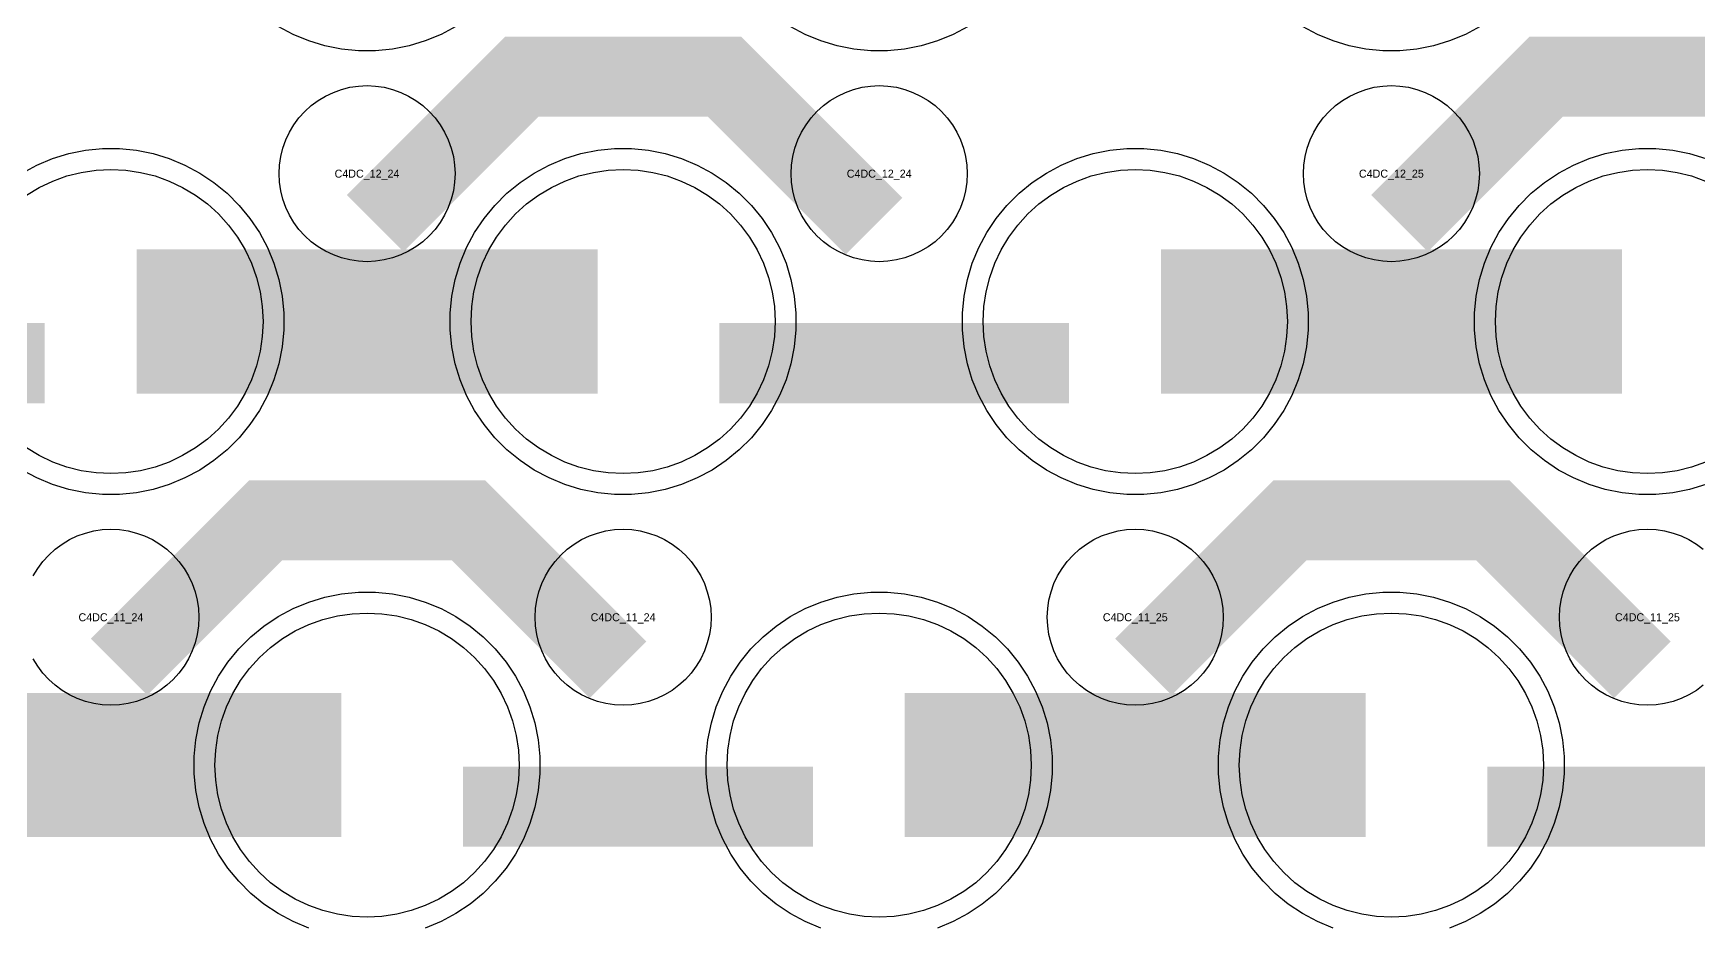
# Model space of a CAD drawing. Extents: x -11880 to 11880, y -14992 to 14992.
# Drawn here: x -4344 to -3824, y -13365 to -13087 of the extents above; entities that cross this region are included whole.
import ezdxf
from ezdxf.enums import TextEntityAlignment as Align

# ---------------------------------------------------------------- set-up
doc = ezdxf.new("R2010")
doc.units = 0
doc.header["$MEASUREMENT"] = 0
for name, color, linetype in [('GDS_775_DT_237', 138, 'CONTINUOUS'), ('RDL1_FS', 34, 'CONTINUOUS'), ('RDL_BS', 160, 'CONTINUOUS')]:
    doc.layers.add(name, color=color, linetype=linetype)

msp = doc.modelspace()

# ---------------------------------------------------------------- linework, layer by layer
at = {"layer": 'RDL1_FS'}
for points in [[(-4346.395, -13137.293), (-4342.395, -13134.895), (-4338.181, -13132.903), (-4333.791, -13131.331), (-4329.268, -13130.199), (-4324.657, -13129.515), (-4320, -13129.286), (-4315.343, -13129.515), (-4310.732, -13130.199), (-4306.209, -13131.331), (-4301.819, -13132.903), (-4297.605, -13134.895), (-4293.605, -13137.293), (-4289.86, -13140.071), (-4286.406, -13143.201), (-4283.276, -13146.655), (-4280.498, -13150.4), (-4278.1, -13154.4), (-4276.108, -13158.614), (-4274.536, -13163.004), (-4273.404, -13167.527), (-4272.72, -13172.138), (-4272.491, -13176.795), (-4272.72, -13181.452), (-4273.404, -13186.063), (-4274.536, -13190.586), (-4276.108, -13194.976), (-4278.1, -13199.19), (-4280.498, -13203.19), (-4283.276, -13206.935), (-4286.406, -13210.389), (-4289.86, -13213.519), (-4293.605, -13216.297), (-4297.605, -13218.695), (-4301.819, -13220.687), (-4306.209, -13222.259), (-4310.732, -13223.391), (-4315.343, -13224.075), (-4320, -13224.304), (-4324.657, -13224.075), (-4329.268, -13223.391), (-4333.791, -13222.259), (-4338.181, -13220.687), (-4342.395, -13218.695), (-4346.395, -13216.297)], [(-3821.819, -13220.687), (-3826.209, -13222.259), (-3830.732, -13223.391), (-3835.343, -13224.075), (-3840, -13224.304), (-3844.657, -13224.075), (-3849.268, -13223.391), (-3853.791, -13222.259), (-3858.181, -13220.687), (-3862.395, -13218.695), (-3866.395, -13216.297), (-3870.14, -13213.519), (-3873.594, -13210.389), (-3876.724, -13206.935), (-3879.502, -13203.19), (-3881.9, -13199.19), (-3883.892, -13194.976), (-3885.464, -13190.586), (-3886.596, -13186.063), (-3887.28, -13181.452), (-3887.509, -13176.795), (-3887.28, -13172.138), (-3886.596, -13167.527), (-3885.464, -13163.004), (-3883.892, -13158.614), (-3881.9, -13154.4), (-3879.502, -13150.4), (-3876.724, -13146.655), (-3873.594, -13143.201), (-3870.14, -13140.071), (-3866.395, -13137.293), (-3862.395, -13134.895), (-3858.181, -13132.903), (-3853.791, -13131.331), (-3849.268, -13130.199), (-3844.657, -13129.515), (-3840, -13129.286), (-3835.343, -13129.515), (-3830.732, -13130.199), (-3826.209, -13131.331), (-3821.819, -13132.903)]]:
    msp.add_lwpolyline(points, dxfattribs=at)
for points in [[(-4160, -13224.304), (-4164.657, -13224.075), (-4169.268, -13223.391), (-4173.791, -13222.259), (-4178.181, -13220.687), (-4182.395, -13218.695), (-4186.395, -13216.297), (-4190.14, -13213.519), (-4193.594, -13210.389), (-4196.724, -13206.935), (-4199.502, -13203.19), (-4201.9, -13199.19), (-4203.892, -13194.976), (-4205.464, -13190.586), (-4206.596, -13186.063), (-4207.28, -13181.452), (-4207.509, -13176.795), (-4207.28, -13172.138), (-4206.596, -13167.527), (-4205.464, -13163.004), (-4203.892, -13158.614), (-4201.9, -13154.4), (-4199.502, -13150.4), (-4196.724, -13146.655), (-4193.594, -13143.201), (-4190.14, -13140.071), (-4186.395, -13137.293), (-4182.395, -13134.895), (-4178.181, -13132.903), (-4173.791, -13131.331), (-4169.268, -13130.199), (-4164.657, -13129.515), (-4160, -13129.286), (-4155.343, -13129.515), (-4150.732, -13130.199), (-4146.209, -13131.331), (-4141.819, -13132.903), (-4137.605, -13134.895), (-4133.605, -13137.293), (-4129.86, -13140.071), (-4126.406, -13143.201), (-4123.276, -13146.655), (-4120.498, -13150.4), (-4118.1, -13154.4), (-4116.108, -13158.614), (-4114.536, -13163.004), (-4113.404, -13167.527), (-4112.72, -13172.138), (-4112.491, -13176.795), (-4112.72, -13181.452), (-4113.404, -13186.063), (-4114.536, -13190.586), (-4116.108, -13194.976), (-4118.1, -13199.19), (-4120.498, -13203.19), (-4123.276, -13206.935), (-4126.406, -13210.389), (-4129.86, -13213.519), (-4133.605, -13216.297), (-4137.605, -13218.695), (-4141.819, -13220.687), (-4146.209, -13222.259), (-4150.732, -13223.391), (-4155.343, -13224.075)], [(-4000, -13224.304), (-4004.657, -13224.075), (-4009.268, -13223.391), (-4013.791, -13222.259), (-4018.181, -13220.687), (-4022.395, -13218.695), (-4026.395, -13216.297), (-4030.14, -13213.519), (-4033.594, -13210.389), (-4036.724, -13206.935), (-4039.502, -13203.19), (-4041.9, -13199.19), (-4043.892, -13194.976), (-4045.464, -13190.586), (-4046.596, -13186.063), (-4047.28, -13181.452), (-4047.509, -13176.795), (-4047.28, -13172.138), (-4046.596, -13167.527), (-4045.464, -13163.004), (-4043.892, -13158.614), (-4041.9, -13154.4), (-4039.502, -13150.4), (-4036.724, -13146.655), (-4033.594, -13143.201), (-4030.14, -13140.071), (-4026.395, -13137.293), (-4022.395, -13134.895), (-4018.181, -13132.903), (-4013.791, -13131.331), (-4009.268, -13130.199), (-4004.657, -13129.515), (-4000, -13129.286), (-3995.343, -13129.515), (-3990.732, -13130.199), (-3986.209, -13131.331), (-3981.819, -13132.903), (-3977.605, -13134.895), (-3973.605, -13137.293), (-3969.86, -13140.071), (-3966.406, -13143.201), (-3963.276, -13146.655), (-3960.498, -13150.4), (-3958.1, -13154.4), (-3956.108, -13158.614), (-3954.536, -13163.004), (-3953.404, -13167.527), (-3952.72, -13172.138), (-3952.491, -13176.795), (-3952.72, -13181.452), (-3953.404, -13186.063), (-3954.536, -13190.586), (-3956.108, -13194.976), (-3958.1, -13199.19), (-3960.498, -13203.19), (-3963.276, -13206.935), (-3966.406, -13210.389), (-3969.86, -13213.519), (-3973.605, -13216.297), (-3977.605, -13218.695), (-3981.819, -13220.687), (-3986.209, -13222.259), (-3990.732, -13223.391), (-3995.343, -13224.075)], [(-4240, -13362.869), (-4244.657, -13362.64), (-4249.268, -13361.956), (-4253.791, -13360.824), (-4258.181, -13359.252), (-4262.395, -13357.26), (-4266.395, -13354.862), (-4270.14, -13352.084), (-4273.594, -13348.954), (-4276.724, -13345.5), (-4279.502, -13341.755), (-4281.9, -13337.755), (-4283.892, -13333.541), (-4285.464, -13329.151), (-4286.596, -13324.628), (-4287.28, -13320.017), (-4287.509, -13315.36), (-4287.28, -13310.703), (-4286.596, -13306.092), (-4285.464, -13301.569), (-4283.892, -13297.179), (-4281.9, -13292.965), (-4279.502, -13288.965), (-4276.724, -13285.22), (-4273.594, -13281.766), (-4270.14, -13278.636), (-4266.395, -13275.858), (-4262.395, -13273.46), (-4258.181, -13271.468), (-4253.791, -13269.896), (-4249.268, -13268.764), (-4244.657, -13268.08), (-4240, -13267.851), (-4235.343, -13268.08), (-4230.732, -13268.764), (-4226.209, -13269.896), (-4221.819, -13271.468), (-4217.605, -13273.46), (-4213.605, -13275.858), (-4209.86, -13278.636), (-4206.406, -13281.766), (-4203.276, -13285.22), (-4200.498, -13288.965), (-4198.1, -13292.965), (-4196.108, -13297.179), (-4194.536, -13301.569), (-4193.404, -13306.092), (-4192.72, -13310.703), (-4192.491, -13315.36), (-4192.72, -13320.017), (-4193.404, -13324.628), (-4194.536, -13329.151), (-4196.108, -13333.541), (-4198.1, -13337.755), (-4200.498, -13341.755), (-4203.276, -13345.5), (-4206.406, -13348.954), (-4209.86, -13352.084), (-4213.605, -13354.862), (-4217.605, -13357.26), (-4221.819, -13359.252), (-4226.209, -13360.824), (-4230.732, -13361.956), (-4235.343, -13362.64)], [(-4080, -13362.869), (-4084.657, -13362.64), (-4089.268, -13361.956), (-4093.791, -13360.824), (-4098.181, -13359.252), (-4102.395, -13357.26), (-4106.395, -13354.862), (-4110.14, -13352.084), (-4113.594, -13348.954), (-4116.724, -13345.5), (-4119.502, -13341.755), (-4121.9, -13337.755), (-4123.892, -13333.541), (-4125.464, -13329.151), (-4126.596, -13324.628), (-4127.28, -13320.017), (-4127.509, -13315.36), (-4127.28, -13310.703), (-4126.596, -13306.092), (-4125.464, -13301.569), (-4123.892, -13297.179), (-4121.9, -13292.965), (-4119.502, -13288.965), (-4116.724, -13285.22), (-4113.594, -13281.766), (-4110.14, -13278.636), (-4106.395, -13275.858), (-4102.395, -13273.46), (-4098.181, -13271.468), (-4093.791, -13269.896), (-4089.268, -13268.764), (-4084.657, -13268.08), (-4080, -13267.851), (-4075.343, -13268.08), (-4070.732, -13268.764), (-4066.209, -13269.896), (-4061.819, -13271.468), (-4057.605, -13273.46), (-4053.605, -13275.858), (-4049.86, -13278.636), (-4046.406, -13281.766), (-4043.276, -13285.22), (-4040.498, -13288.965), (-4038.1, -13292.965), (-4036.108, -13297.179), (-4034.536, -13301.569), (-4033.404, -13306.092), (-4032.72, -13310.703), (-4032.491, -13315.36), (-4032.72, -13320.017), (-4033.404, -13324.628), (-4034.536, -13329.151), (-4036.108, -13333.541), (-4038.1, -13337.755), (-4040.498, -13341.755), (-4043.276, -13345.5), (-4046.406, -13348.954), (-4049.86, -13352.084), (-4053.605, -13354.862), (-4057.605, -13357.26), (-4061.819, -13359.252), (-4066.209, -13360.824), (-4070.732, -13361.956), (-4075.343, -13362.64)], [(-3920, -13362.869), (-3924.657, -13362.64), (-3929.268, -13361.956), (-3933.791, -13360.824), (-3938.181, -13359.252), (-3942.395, -13357.26), (-3946.395, -13354.862), (-3950.14, -13352.084), (-3953.594, -13348.954), (-3956.724, -13345.5), (-3959.502, -13341.755), (-3961.9, -13337.755), (-3963.892, -13333.541), (-3965.464, -13329.151), (-3966.596, -13324.628), (-3967.28, -13320.017), (-3967.509, -13315.36), (-3967.28, -13310.703), (-3966.596, -13306.092), (-3965.464, -13301.569), (-3963.892, -13297.179), (-3961.9, -13292.965), (-3959.502, -13288.965), (-3956.724, -13285.22), (-3953.594, -13281.766), (-3950.14, -13278.636), (-3946.395, -13275.858), (-3942.395, -13273.46), (-3938.181, -13271.468), (-3933.791, -13269.896), (-3929.268, -13268.764), (-3924.657, -13268.08), (-3920, -13267.851), (-3915.343, -13268.08), (-3910.732, -13268.764), (-3906.209, -13269.896), (-3901.819, -13271.468), (-3897.605, -13273.46), (-3893.605, -13275.858), (-3889.86, -13278.636), (-3886.406, -13281.766), (-3883.276, -13285.22), (-3880.498, -13288.965), (-3878.1, -13292.965), (-3876.108, -13297.179), (-3874.536, -13301.569), (-3873.404, -13306.092), (-3872.72, -13310.703), (-3872.491, -13315.36), (-3872.72, -13320.017), (-3873.404, -13324.628), (-3874.536, -13329.151), (-3876.108, -13333.541), (-3878.1, -13337.755), (-3880.498, -13341.755), (-3883.276, -13345.5), (-3886.406, -13348.954), (-3889.86, -13352.084), (-3893.605, -13354.862), (-3897.605, -13357.26), (-3901.819, -13359.252), (-3906.209, -13360.824), (-3910.732, -13361.956), (-3915.343, -13362.64)]]:
    msp.add_lwpolyline(points, close=True, dxfattribs=at)
for points in [[(-4311.998, -13176.795, 45, 45, 0), (-4239.998, -13176.795, 45, 45, 0)], [(-4239.998, -13176.795, 45, 45, 0), (-4167.998, -13176.795, 45, 45, 0)], [(-3991.998, -13176.795, 45, 45, 0), (-3919.998, -13176.795, 45, 45, 0)], [(-3919.998, -13176.795, 45, 45, 0), (-3847.998, -13176.795, 45, 45, 0)], [(-4391.998, -13315.36, 45, 45, 0), (-4319.998, -13315.36, 45, 45, 0)], [(-4319.998, -13315.36, 45, 45, 0), (-4247.998, -13315.36, 45, 45, 0)], [(-4071.998, -13315.36, 45, 45, 0), (-3999.998, -13315.36, 45, 45, 0)], [(-3999.998, -13315.36, 45, 45, 0), (-3927.998, -13315.36, 45, 45, 0)]]:
    msp.add_lwpolyline(points, format="xyseb", dxfattribs=at)
at = {"layer": 'RDL_BS', "color": 240, "true_color": 0xed1f24}
for points in [[(-4212.223, -13084.613), (-4216.885, -13087.105), (-4221.795, -13089.136), (-4226.835, -13090.667), (-4232.062, -13091.713), (-4237.356, -13092.23), (-4242.644, -13092.23), (-4247.938, -13091.713), (-4253.165, -13090.667), (-4258.205, -13089.136), (-4263.115, -13087.105), (-4267.777, -13084.613)], [(-4052.223, -13084.613), (-4056.885, -13087.105), (-4061.795, -13089.136), (-4066.835, -13090.667), (-4072.062, -13091.713), (-4077.356, -13092.23), (-4082.644, -13092.23), (-4087.938, -13091.713), (-4093.165, -13090.667), (-4098.205, -13089.136), (-4103.115, -13087.105), (-4107.777, -13084.613)], [(-3892.223, -13084.613), (-3896.885, -13087.105), (-3901.795, -13089.136), (-3906.835, -13090.667), (-3912.062, -13091.713), (-3917.356, -13092.23), (-3922.644, -13092.23), (-3927.938, -13091.713), (-3933.165, -13090.667), (-3938.205, -13089.136), (-3943.115, -13087.105), (-3947.777, -13084.613)]]:
    msp.add_lwpolyline(points, dxfattribs=at)
at = {"layer": 'RDL_BS'}
for points in [[(-4237.438, -13146.109, 25, 25, 0), (-4191.623, -13100.294, 25, 25, 0), (-4158.07, -13100.294, 25, 25, 0)], [(-4081.599, -13147.008, 25, 25, 0), (-4128.313, -13100.294, 25, 25, 0), (-4158.071, -13100.294, 25, 25, 0)], [(-3917.438, -13146.109, 25, 25, 0), (-3871.623, -13100.294, 25, 25, 0), (-3838.07, -13100.294, 25, 25, 0)], [(-3761.599, -13147.008, 25, 25, 0), (-3808.313, -13100.294, 25, 25, 0), (-3838.071, -13100.294, 25, 25, 0)], [(-4449.984, -13189.808, 25, 25, 0), (-4340.719, -13189.808, 25, 25, 0)], [(-4129.984, -13189.808, 25, 25, 0), (-4020.719, -13189.808, 25, 25, 0)], [(-4317.438, -13284.674, 25, 25, 0), (-4271.623, -13238.859, 25, 25, 0), (-4238.07, -13238.859, 25, 25, 0)], [(-4161.599, -13285.573, 25, 25, 0), (-4208.313, -13238.859, 25, 25, 0), (-4238.071, -13238.859, 25, 25, 0)], [(-3997.438, -13284.674, 25, 25, 0), (-3951.623, -13238.859, 25, 25, 0), (-3918.07, -13238.859, 25, 25, 0)], [(-3841.599, -13285.573, 25, 25, 0), (-3888.313, -13238.859, 25, 25, 0), (-3918.071, -13238.859, 25, 25, 0)], [(-4209.984, -13328.373, 25, 25, 0), (-4100.719, -13328.373, 25, 25, 0)], [(-3889.984, -13328.373, 25, 25, 0), (-3780.719, -13328.373, 25, 25, 0)]]:
    msp.add_lwpolyline(points, format="xyseb", dxfattribs=at)
for points in [[(-4240, -13158.101), (-4242.693, -13157.969), (-4245.365, -13157.573), (-4247.984, -13156.916), (-4250.519, -13156.009), (-4252.956, -13154.857), (-4255.28, -13153.464), (-4257.443, -13151.861), (-4259.442, -13150.049), (-4261.254, -13148.05), (-4262.857, -13145.887), (-4264.25, -13143.563), (-4265.402, -13141.126), (-4266.309, -13138.591), (-4266.966, -13135.972), (-4267.362, -13133.3), (-4267.494, -13130.607), (-4267.362, -13127.914), (-4266.966, -13125.242), (-4266.309, -13122.623), (-4265.402, -13120.088), (-4264.25, -13117.651), (-4262.857, -13115.327), (-4261.254, -13113.164), (-4259.442, -13111.165), (-4257.443, -13109.353), (-4255.28, -13107.75), (-4252.956, -13106.357), (-4250.519, -13105.205), (-4247.984, -13104.298), (-4245.365, -13103.641), (-4242.693, -13103.245), (-4240, -13103.113), (-4237.307, -13103.245), (-4234.635, -13103.641), (-4232.016, -13104.298), (-4229.481, -13105.205), (-4227.044, -13106.357), (-4224.72, -13107.75), (-4222.557, -13109.353), (-4220.558, -13111.165), (-4218.746, -13113.164), (-4217.143, -13115.327), (-4215.75, -13117.651), (-4214.598, -13120.088), (-4213.691, -13122.623), (-4213.034, -13125.242), (-4212.638, -13127.914), (-4212.506, -13130.607), (-4212.638, -13133.3), (-4213.034, -13135.972), (-4213.691, -13138.591), (-4214.598, -13141.126), (-4215.75, -13143.563), (-4217.143, -13145.887), (-4218.746, -13148.05), (-4220.558, -13150.049), (-4222.557, -13151.861), (-4224.72, -13153.464), (-4227.044, -13154.857), (-4229.481, -13156.009), (-4232.016, -13156.916), (-4234.635, -13157.573), (-4237.307, -13157.969)], [(-4080, -13158.101), (-4082.693, -13157.969), (-4085.365, -13157.573), (-4087.984, -13156.916), (-4090.519, -13156.009), (-4092.956, -13154.857), (-4095.28, -13153.464), (-4097.443, -13151.861), (-4099.442, -13150.049), (-4101.254, -13148.05), (-4102.857, -13145.887), (-4104.25, -13143.563), (-4105.402, -13141.126), (-4106.309, -13138.591), (-4106.966, -13135.972), (-4107.362, -13133.3), (-4107.494, -13130.607), (-4107.362, -13127.914), (-4106.966, -13125.242), (-4106.309, -13122.623), (-4105.402, -13120.088), (-4104.25, -13117.651), (-4102.857, -13115.327), (-4101.254, -13113.164), (-4099.442, -13111.165), (-4097.443, -13109.353), (-4095.28, -13107.75), (-4092.956, -13106.357), (-4090.519, -13105.205), (-4087.984, -13104.298), (-4085.365, -13103.641), (-4082.693, -13103.245), (-4080, -13103.113), (-4077.307, -13103.245), (-4074.635, -13103.641), (-4072.016, -13104.298), (-4069.481, -13105.205), (-4067.044, -13106.357), (-4064.72, -13107.75), (-4062.557, -13109.353), (-4060.558, -13111.165), (-4058.746, -13113.164), (-4057.143, -13115.327), (-4055.75, -13117.651), (-4054.598, -13120.088), (-4053.691, -13122.623), (-4053.034, -13125.242), (-4052.638, -13127.914), (-4052.506, -13130.607), (-4052.638, -13133.3), (-4053.034, -13135.972), (-4053.691, -13138.591), (-4054.598, -13141.126), (-4055.75, -13143.563), (-4057.143, -13145.887), (-4058.746, -13148.05), (-4060.558, -13150.049), (-4062.557, -13151.861), (-4064.72, -13153.464), (-4067.044, -13154.857), (-4069.481, -13156.009), (-4072.016, -13156.916), (-4074.635, -13157.573), (-4077.307, -13157.969)], [(-3920, -13158.101), (-3922.693, -13157.969), (-3925.365, -13157.573), (-3927.984, -13156.916), (-3930.519, -13156.009), (-3932.956, -13154.857), (-3935.28, -13153.464), (-3937.443, -13151.861), (-3939.442, -13150.049), (-3941.254, -13148.05), (-3942.857, -13145.887), (-3944.25, -13143.563), (-3945.402, -13141.126), (-3946.309, -13138.591), (-3946.966, -13135.972), (-3947.362, -13133.3), (-3947.494, -13130.607), (-3947.362, -13127.914), (-3946.966, -13125.242), (-3946.309, -13122.623), (-3945.402, -13120.088), (-3944.25, -13117.651), (-3942.857, -13115.327), (-3941.254, -13113.164), (-3939.442, -13111.165), (-3937.443, -13109.353), (-3935.28, -13107.75), (-3932.956, -13106.357), (-3930.519, -13105.205), (-3927.984, -13104.298), (-3925.365, -13103.641), (-3922.693, -13103.245), (-3920, -13103.113), (-3917.307, -13103.245), (-3914.635, -13103.641), (-3912.016, -13104.298), (-3909.481, -13105.205), (-3907.044, -13106.357), (-3904.72, -13107.75), (-3902.557, -13109.353), (-3900.558, -13111.165), (-3898.746, -13113.164), (-3897.143, -13115.327), (-3895.75, -13117.651), (-3894.598, -13120.088), (-3893.691, -13122.623), (-3893.034, -13125.242), (-3892.638, -13127.914), (-3892.506, -13130.607), (-3892.638, -13133.3), (-3893.034, -13135.972), (-3893.691, -13138.591), (-3894.598, -13141.126), (-3895.75, -13143.563), (-3897.143, -13145.887), (-3898.746, -13148.05), (-3900.558, -13150.049), (-3902.557, -13151.861), (-3904.72, -13153.464), (-3907.044, -13154.857), (-3909.481, -13156.009), (-3912.016, -13156.916), (-3914.635, -13157.573), (-3917.307, -13157.969)], [(-4162.644, -13230.795), (-4167.938, -13230.278), (-4173.165, -13229.232), (-4178.205, -13227.701), (-4183.115, -13225.67), (-4187.777, -13223.178), (-4192.191, -13220.231), (-4196.292, -13216.869), (-4200.074, -13213.087), (-4203.436, -13208.986), (-4206.383, -13204.572), (-4208.875, -13199.91), (-4210.906, -13195), (-4212.437, -13189.96), (-4213.483, -13184.733), (-4214, -13179.439), (-4214, -13174.151), (-4213.483, -13168.857), (-4212.437, -13163.63), (-4210.906, -13158.59), (-4208.875, -13153.68), (-4206.383, -13149.018), (-4203.436, -13144.604), (-4200.074, -13140.503), (-4196.292, -13136.721), (-4192.191, -13133.359), (-4187.777, -13130.412), (-4183.115, -13127.92), (-4178.205, -13125.889), (-4173.165, -13124.358), (-4167.938, -13123.312), (-4162.644, -13122.795), (-4157.356, -13122.795), (-4152.062, -13123.312), (-4146.835, -13124.358), (-4141.795, -13125.889), (-4136.885, -13127.92), (-4132.223, -13130.412), (-4127.809, -13133.359), (-4123.708, -13136.721), (-4119.926, -13140.503), (-4116.564, -13144.604), (-4113.617, -13149.018), (-4111.125, -13153.68), (-4109.094, -13158.59), (-4107.563, -13163.63), (-4106.517, -13168.857), (-4106, -13174.151), (-4106, -13179.439), (-4106.517, -13184.733), (-4107.563, -13189.96), (-4109.094, -13195), (-4111.125, -13199.91), (-4113.617, -13204.572), (-4116.564, -13208.986), (-4119.926, -13213.087), (-4123.708, -13216.869), (-4127.809, -13220.231), (-4132.223, -13223.178), (-4136.885, -13225.67), (-4141.795, -13227.701), (-4146.835, -13229.232), (-4152.062, -13230.278), (-4157.356, -13230.795)], [(-4002.644, -13230.795), (-4007.938, -13230.278), (-4013.165, -13229.232), (-4018.205, -13227.701), (-4023.115, -13225.67), (-4027.777, -13223.178), (-4032.191, -13220.231), (-4036.292, -13216.869), (-4040.074, -13213.087), (-4043.436, -13208.986), (-4046.383, -13204.572), (-4048.875, -13199.91), (-4050.906, -13195), (-4052.437, -13189.96), (-4053.483, -13184.733), (-4054, -13179.439), (-4054, -13174.151), (-4053.483, -13168.857), (-4052.437, -13163.63), (-4050.906, -13158.59), (-4048.875, -13153.68), (-4046.383, -13149.018), (-4043.436, -13144.604), (-4040.074, -13140.503), (-4036.292, -13136.721), (-4032.191, -13133.359), (-4027.777, -13130.412), (-4023.115, -13127.92), (-4018.205, -13125.889), (-4013.165, -13124.358), (-4007.938, -13123.312), (-4002.644, -13122.795), (-3997.356, -13122.795), (-3992.062, -13123.312), (-3986.835, -13124.358), (-3981.795, -13125.889), (-3976.885, -13127.92), (-3972.223, -13130.412), (-3967.809, -13133.359), (-3963.708, -13136.721), (-3959.926, -13140.503), (-3956.564, -13144.604), (-3953.617, -13149.018), (-3951.125, -13153.68), (-3949.094, -13158.59), (-3947.563, -13163.63), (-3946.517, -13168.857), (-3946, -13174.151), (-3946, -13179.439), (-3946.517, -13184.733), (-3947.563, -13189.96), (-3949.094, -13195), (-3951.125, -13199.91), (-3953.617, -13204.572), (-3956.564, -13208.986), (-3959.926, -13213.087), (-3963.708, -13216.869), (-3967.809, -13220.231), (-3972.223, -13223.178), (-3976.885, -13225.67), (-3981.795, -13227.701), (-3986.835, -13229.232), (-3992.062, -13230.278), (-3997.356, -13230.795)], [(-4160, -13296.666), (-4162.693, -13296.534), (-4165.365, -13296.138), (-4167.984, -13295.481), (-4170.519, -13294.574), (-4172.956, -13293.422), (-4175.28, -13292.029), (-4177.443, -13290.426), (-4179.442, -13288.614), (-4181.254, -13286.615), (-4182.857, -13284.452), (-4184.25, -13282.128), (-4185.402, -13279.691), (-4186.309, -13277.156), (-4186.966, -13274.537), (-4187.362, -13271.865), (-4187.494, -13269.172), (-4187.362, -13266.479), (-4186.966, -13263.807), (-4186.309, -13261.188), (-4185.402, -13258.653), (-4184.25, -13256.216), (-4182.857, -13253.892), (-4181.254, -13251.729), (-4179.442, -13249.73), (-4177.443, -13247.918), (-4175.28, -13246.315), (-4172.956, -13244.922), (-4170.519, -13243.77), (-4167.984, -13242.863), (-4165.365, -13242.206), (-4162.693, -13241.81), (-4160, -13241.678), (-4157.307, -13241.81), (-4154.635, -13242.206), (-4152.016, -13242.863), (-4149.481, -13243.77), (-4147.044, -13244.922), (-4144.72, -13246.315), (-4142.557, -13247.918), (-4140.558, -13249.73), (-4138.746, -13251.729), (-4137.143, -13253.892), (-4135.75, -13256.216), (-4134.598, -13258.653), (-4133.691, -13261.188), (-4133.034, -13263.807), (-4132.638, -13266.479), (-4132.506, -13269.172), (-4132.638, -13271.865), (-4133.034, -13274.537), (-4133.691, -13277.156), (-4134.598, -13279.691), (-4135.75, -13282.128), (-4137.143, -13284.452), (-4138.746, -13286.615), (-4140.558, -13288.614), (-4142.557, -13290.426), (-4144.72, -13292.029), (-4147.044, -13293.422), (-4149.481, -13294.574), (-4152.016, -13295.481), (-4154.635, -13296.138), (-4157.307, -13296.534)], [(-4000, -13296.666), (-4002.693, -13296.534), (-4005.365, -13296.138), (-4007.984, -13295.481), (-4010.519, -13294.574), (-4012.956, -13293.422), (-4015.28, -13292.029), (-4017.443, -13290.426), (-4019.442, -13288.614), (-4021.254, -13286.615), (-4022.857, -13284.452), (-4024.25, -13282.128), (-4025.402, -13279.691), (-4026.309, -13277.156), (-4026.966, -13274.537), (-4027.362, -13271.865), (-4027.494, -13269.172), (-4027.362, -13266.479), (-4026.966, -13263.807), (-4026.309, -13261.188), (-4025.402, -13258.653), (-4024.25, -13256.216), (-4022.857, -13253.892), (-4021.254, -13251.729), (-4019.442, -13249.73), (-4017.443, -13247.918), (-4015.28, -13246.315), (-4012.956, -13244.922), (-4010.519, -13243.77), (-4007.984, -13242.863), (-4005.365, -13242.206), (-4002.693, -13241.81), (-4000, -13241.678), (-3997.307, -13241.81), (-3994.635, -13242.206), (-3992.016, -13242.863), (-3989.481, -13243.77), (-3987.044, -13244.922), (-3984.72, -13246.315), (-3982.557, -13247.918), (-3980.558, -13249.73), (-3978.746, -13251.729), (-3977.143, -13253.892), (-3975.75, -13256.216), (-3974.598, -13258.653), (-3973.691, -13261.188), (-3973.034, -13263.807), (-3972.638, -13266.479), (-3972.506, -13269.172), (-3972.638, -13271.865), (-3973.034, -13274.537), (-3973.691, -13277.156), (-3974.598, -13279.691), (-3975.75, -13282.128), (-3977.143, -13284.452), (-3978.746, -13286.615), (-3980.558, -13288.614), (-3982.557, -13290.426), (-3984.72, -13292.029), (-3987.044, -13293.422), (-3989.481, -13294.574), (-3992.016, -13295.481), (-3994.635, -13296.138), (-3997.307, -13296.534)]]:
    msp.add_lwpolyline(points, close=True, dxfattribs=at)
for points in [[(-4347.777, -13130.412), (-4343.115, -13127.92), (-4338.205, -13125.889), (-4333.165, -13124.358), (-4327.938, -13123.312), (-4322.644, -13122.795), (-4317.356, -13122.795), (-4312.062, -13123.312), (-4306.835, -13124.358), (-4301.795, -13125.889), (-4296.885, -13127.92), (-4292.223, -13130.412), (-4287.809, -13133.359), (-4283.708, -13136.721), (-4279.926, -13140.503), (-4276.564, -13144.604), (-4273.617, -13149.018), (-4271.125, -13153.68), (-4269.094, -13158.59), (-4267.563, -13163.63), (-4266.517, -13168.857), (-4266, -13174.151), (-4266, -13179.439), (-4266.517, -13184.733), (-4267.563, -13189.96), (-4269.094, -13195), (-4271.125, -13199.91), (-4273.617, -13204.572), (-4276.564, -13208.986), (-4279.926, -13213.087), (-4283.708, -13216.869), (-4287.809, -13220.231), (-4292.223, -13223.178), (-4296.885, -13225.67), (-4301.795, -13227.701), (-4306.835, -13229.232), (-4312.062, -13230.278), (-4317.356, -13230.795), (-4322.644, -13230.795), (-4327.938, -13230.278), (-4333.165, -13229.232), (-4338.205, -13227.701), (-4343.115, -13225.67), (-4347.777, -13223.178)], [(-3821.795, -13227.701), (-3826.835, -13229.232), (-3832.062, -13230.278), (-3837.356, -13230.795), (-3842.644, -13230.795), (-3847.938, -13230.278), (-3853.165, -13229.232), (-3858.205, -13227.701), (-3863.115, -13225.67), (-3867.777, -13223.178), (-3872.191, -13220.231), (-3876.292, -13216.869), (-3880.074, -13213.087), (-3883.436, -13208.986), (-3886.383, -13204.572), (-3888.875, -13199.91), (-3890.906, -13195), (-3892.437, -13189.96), (-3893.483, -13184.733), (-3894, -13179.439), (-3894, -13174.151), (-3893.483, -13168.857), (-3892.437, -13163.63), (-3890.906, -13158.59), (-3888.875, -13153.68), (-3886.383, -13149.018), (-3883.436, -13144.604), (-3880.074, -13140.503), (-3876.292, -13136.721), (-3872.191, -13133.359), (-3867.777, -13130.412), (-3863.115, -13127.92), (-3858.205, -13125.889), (-3853.165, -13124.358), (-3847.938, -13123.312), (-3842.644, -13122.795), (-3837.356, -13122.795), (-3832.062, -13123.312), (-3826.835, -13124.358), (-3821.795, -13125.889)], [(-4344.25, -13256.216), (-4342.857, -13253.892), (-4341.254, -13251.729), (-4339.442, -13249.73), (-4337.443, -13247.918), (-4335.28, -13246.315), (-4332.956, -13244.922), (-4330.519, -13243.77), (-4327.984, -13242.863), (-4325.365, -13242.206), (-4322.693, -13241.81), (-4320, -13241.678), (-4317.307, -13241.81), (-4314.635, -13242.206), (-4312.016, -13242.863), (-4309.481, -13243.77), (-4307.044, -13244.922), (-4304.72, -13246.315), (-4302.557, -13247.918), (-4300.558, -13249.73), (-4298.746, -13251.729), (-4297.143, -13253.892), (-4295.75, -13256.216), (-4294.598, -13258.653), (-4293.691, -13261.188), (-4293.034, -13263.807), (-4292.638, -13266.479), (-4292.506, -13269.172), (-4292.638, -13271.865), (-4293.034, -13274.537), (-4293.691, -13277.156), (-4294.598, -13279.691), (-4295.75, -13282.128), (-4297.143, -13284.452), (-4298.746, -13286.615), (-4300.558, -13288.614), (-4302.557, -13290.426), (-4304.72, -13292.029), (-4307.044, -13293.422), (-4309.481, -13294.574), (-4312.016, -13295.481), (-4314.635, -13296.138), (-4317.307, -13296.534), (-4320, -13296.666), (-4322.693, -13296.534), (-4325.365, -13296.138), (-4327.984, -13295.481), (-4330.519, -13294.574), (-4332.956, -13293.422), (-4335.28, -13292.029), (-4337.443, -13290.426), (-4339.442, -13288.614), (-4341.254, -13286.615), (-4342.857, -13284.452), (-4344.25, -13282.128)], [(-3822.557, -13290.426), (-3824.72, -13292.029), (-3827.044, -13293.422), (-3829.481, -13294.574), (-3832.016, -13295.481), (-3834.635, -13296.138), (-3837.307, -13296.534), (-3840, -13296.666), (-3842.693, -13296.534), (-3845.365, -13296.138), (-3847.984, -13295.481), (-3850.519, -13294.574), (-3852.956, -13293.422), (-3855.28, -13292.029), (-3857.443, -13290.426), (-3859.442, -13288.614), (-3861.254, -13286.615), (-3862.857, -13284.452), (-3864.25, -13282.128), (-3865.402, -13279.691), (-3866.309, -13277.156), (-3866.966, -13274.537), (-3867.362, -13271.865), (-3867.494, -13269.172), (-3867.362, -13266.479), (-3866.966, -13263.807), (-3866.309, -13261.188), (-3865.402, -13258.653), (-3864.25, -13256.216), (-3862.857, -13253.892), (-3861.254, -13251.729), (-3859.442, -13249.73), (-3857.443, -13247.918), (-3855.28, -13246.315), (-3852.956, -13244.922), (-3850.519, -13243.77), (-3847.984, -13242.863), (-3845.365, -13242.206), (-3842.693, -13241.81), (-3840, -13241.678), (-3837.307, -13241.81), (-3834.635, -13242.206), (-3832.016, -13242.863), (-3829.481, -13243.77), (-3827.044, -13244.922), (-3824.72, -13246.315), (-3822.557, -13247.918)], [(-4258.205, -13366.266), (-4263.115, -13364.235), (-4267.777, -13361.743), (-4272.191, -13358.796), (-4276.292, -13355.434), (-4280.074, -13351.652), (-4283.436, -13347.551), (-4286.383, -13343.137), (-4288.875, -13338.475), (-4290.906, -13333.565), (-4292.437, -13328.525), (-4293.483, -13323.298), (-4294, -13318.004), (-4294, -13312.716), (-4293.483, -13307.422), (-4292.437, -13302.195), (-4290.906, -13297.155), (-4288.875, -13292.245), (-4286.383, -13287.583), (-4283.436, -13283.169), (-4280.074, -13279.068), (-4276.292, -13275.286), (-4272.191, -13271.924), (-4267.777, -13268.977), (-4263.115, -13266.485), (-4258.205, -13264.454), (-4253.165, -13262.923), (-4247.938, -13261.877), (-4242.644, -13261.36), (-4237.356, -13261.36), (-4232.062, -13261.877), (-4226.835, -13262.923), (-4221.795, -13264.454), (-4216.885, -13266.485), (-4212.223, -13268.977), (-4207.809, -13271.924), (-4203.708, -13275.286), (-4199.926, -13279.068), (-4196.564, -13283.169), (-4193.617, -13287.583), (-4191.125, -13292.245), (-4189.094, -13297.155), (-4187.563, -13302.195), (-4186.517, -13307.422), (-4186, -13312.716), (-4186, -13318.004), (-4186.517, -13323.298), (-4187.563, -13328.525), (-4189.094, -13333.565), (-4191.125, -13338.475), (-4193.617, -13343.137), (-4196.564, -13347.551), (-4199.926, -13351.652), (-4203.708, -13355.434), (-4207.809, -13358.796), (-4212.223, -13361.743), (-4216.885, -13364.235), (-4221.795, -13366.266)], [(-4098.205, -13366.266), (-4103.115, -13364.235), (-4107.777, -13361.743), (-4112.191, -13358.796), (-4116.292, -13355.434), (-4120.074, -13351.652), (-4123.436, -13347.551), (-4126.383, -13343.137), (-4128.875, -13338.475), (-4130.906, -13333.565), (-4132.437, -13328.525), (-4133.483, -13323.298), (-4134, -13318.004), (-4134, -13312.716), (-4133.483, -13307.422), (-4132.437, -13302.195), (-4130.906, -13297.155), (-4128.875, -13292.245), (-4126.383, -13287.583), (-4123.436, -13283.169), (-4120.074, -13279.068), (-4116.292, -13275.286), (-4112.191, -13271.924), (-4107.777, -13268.977), (-4103.115, -13266.485), (-4098.205, -13264.454), (-4093.165, -13262.923), (-4087.938, -13261.877), (-4082.644, -13261.36), (-4077.356, -13261.36), (-4072.062, -13261.877), (-4066.835, -13262.923), (-4061.795, -13264.454), (-4056.885, -13266.485), (-4052.223, -13268.977), (-4047.809, -13271.924), (-4043.708, -13275.286), (-4039.926, -13279.068), (-4036.564, -13283.169), (-4033.617, -13287.583), (-4031.125, -13292.245), (-4029.094, -13297.155), (-4027.563, -13302.195), (-4026.517, -13307.422), (-4026, -13312.716), (-4026, -13318.004), (-4026.517, -13323.298), (-4027.563, -13328.525), (-4029.094, -13333.565), (-4031.125, -13338.475), (-4033.617, -13343.137), (-4036.564, -13347.551), (-4039.926, -13351.652), (-4043.708, -13355.434), (-4047.809, -13358.796), (-4052.223, -13361.743), (-4056.885, -13364.235), (-4061.795, -13366.266)], [(-3938.205, -13366.266), (-3943.115, -13364.235), (-3947.777, -13361.743), (-3952.191, -13358.796), (-3956.292, -13355.434), (-3960.074, -13351.652), (-3963.436, -13347.551), (-3966.383, -13343.137), (-3968.875, -13338.475), (-3970.906, -13333.565), (-3972.437, -13328.525), (-3973.483, -13323.298), (-3974, -13318.004), (-3974, -13312.716), (-3973.483, -13307.422), (-3972.437, -13302.195), (-3970.906, -13297.155), (-3968.875, -13292.245), (-3966.383, -13287.583), (-3963.436, -13283.169), (-3960.074, -13279.068), (-3956.292, -13275.286), (-3952.191, -13271.924), (-3947.777, -13268.977), (-3943.115, -13266.485), (-3938.205, -13264.454), (-3933.165, -13262.923), (-3927.938, -13261.877), (-3922.644, -13261.36), (-3917.356, -13261.36), (-3912.062, -13261.877), (-3906.835, -13262.923), (-3901.795, -13264.454), (-3896.885, -13266.485), (-3892.223, -13268.977), (-3887.809, -13271.924), (-3883.708, -13275.286), (-3879.926, -13279.068), (-3876.564, -13283.169), (-3873.617, -13287.583), (-3871.125, -13292.245), (-3869.094, -13297.155), (-3867.563, -13302.195), (-3866.517, -13307.422), (-3866, -13312.716), (-3866, -13318.004), (-3866.517, -13323.298), (-3867.563, -13328.525), (-3869.094, -13333.565), (-3871.125, -13338.475), (-3873.617, -13343.137), (-3876.564, -13347.551), (-3879.926, -13351.652), (-3883.708, -13355.434), (-3887.809, -13358.796), (-3892.223, -13361.743), (-3896.885, -13364.235), (-3901.795, -13366.266)]]:
    msp.add_lwpolyline(points, dxfattribs=at)

# ---------------------------------------------------------------- texts
at = {"layer": 'GDS_775_DT_237'}
for s, p in [('C4DC_12_24', (-4240, -13130.607)), ('C4DC_12_24', (-4240, -13130.607)), ('C4DC_12_24', (-4080, -13130.607)), ('C4DC_12_24', (-4080, -13130.607)), ('C4DC_12_25', (-3920, -13130.607)), ('C4DC_12_25', (-3920, -13130.607)), ('C4DC_11_24', (-4320, -13269.172)), ('C4DC_11_24', (-4320, -13269.172)), ('C4DC_11_24', (-4160, -13269.172)), ('C4DC_11_24', (-4160, -13269.172)), ('C4DC_11_25', (-4000, -13269.172)), ('C4DC_11_25', (-4000, -13269.172)), ('C4DC_11_25', (-3840, -13269.172)), ('C4DC_11_25', (-3840, -13269.172))]:
    msp.add_text(s, height=2.5, dxfattribs=at).set_placement(p, align=Align.MIDDLE_CENTER)

doc.saveas('drawing.dxf')
